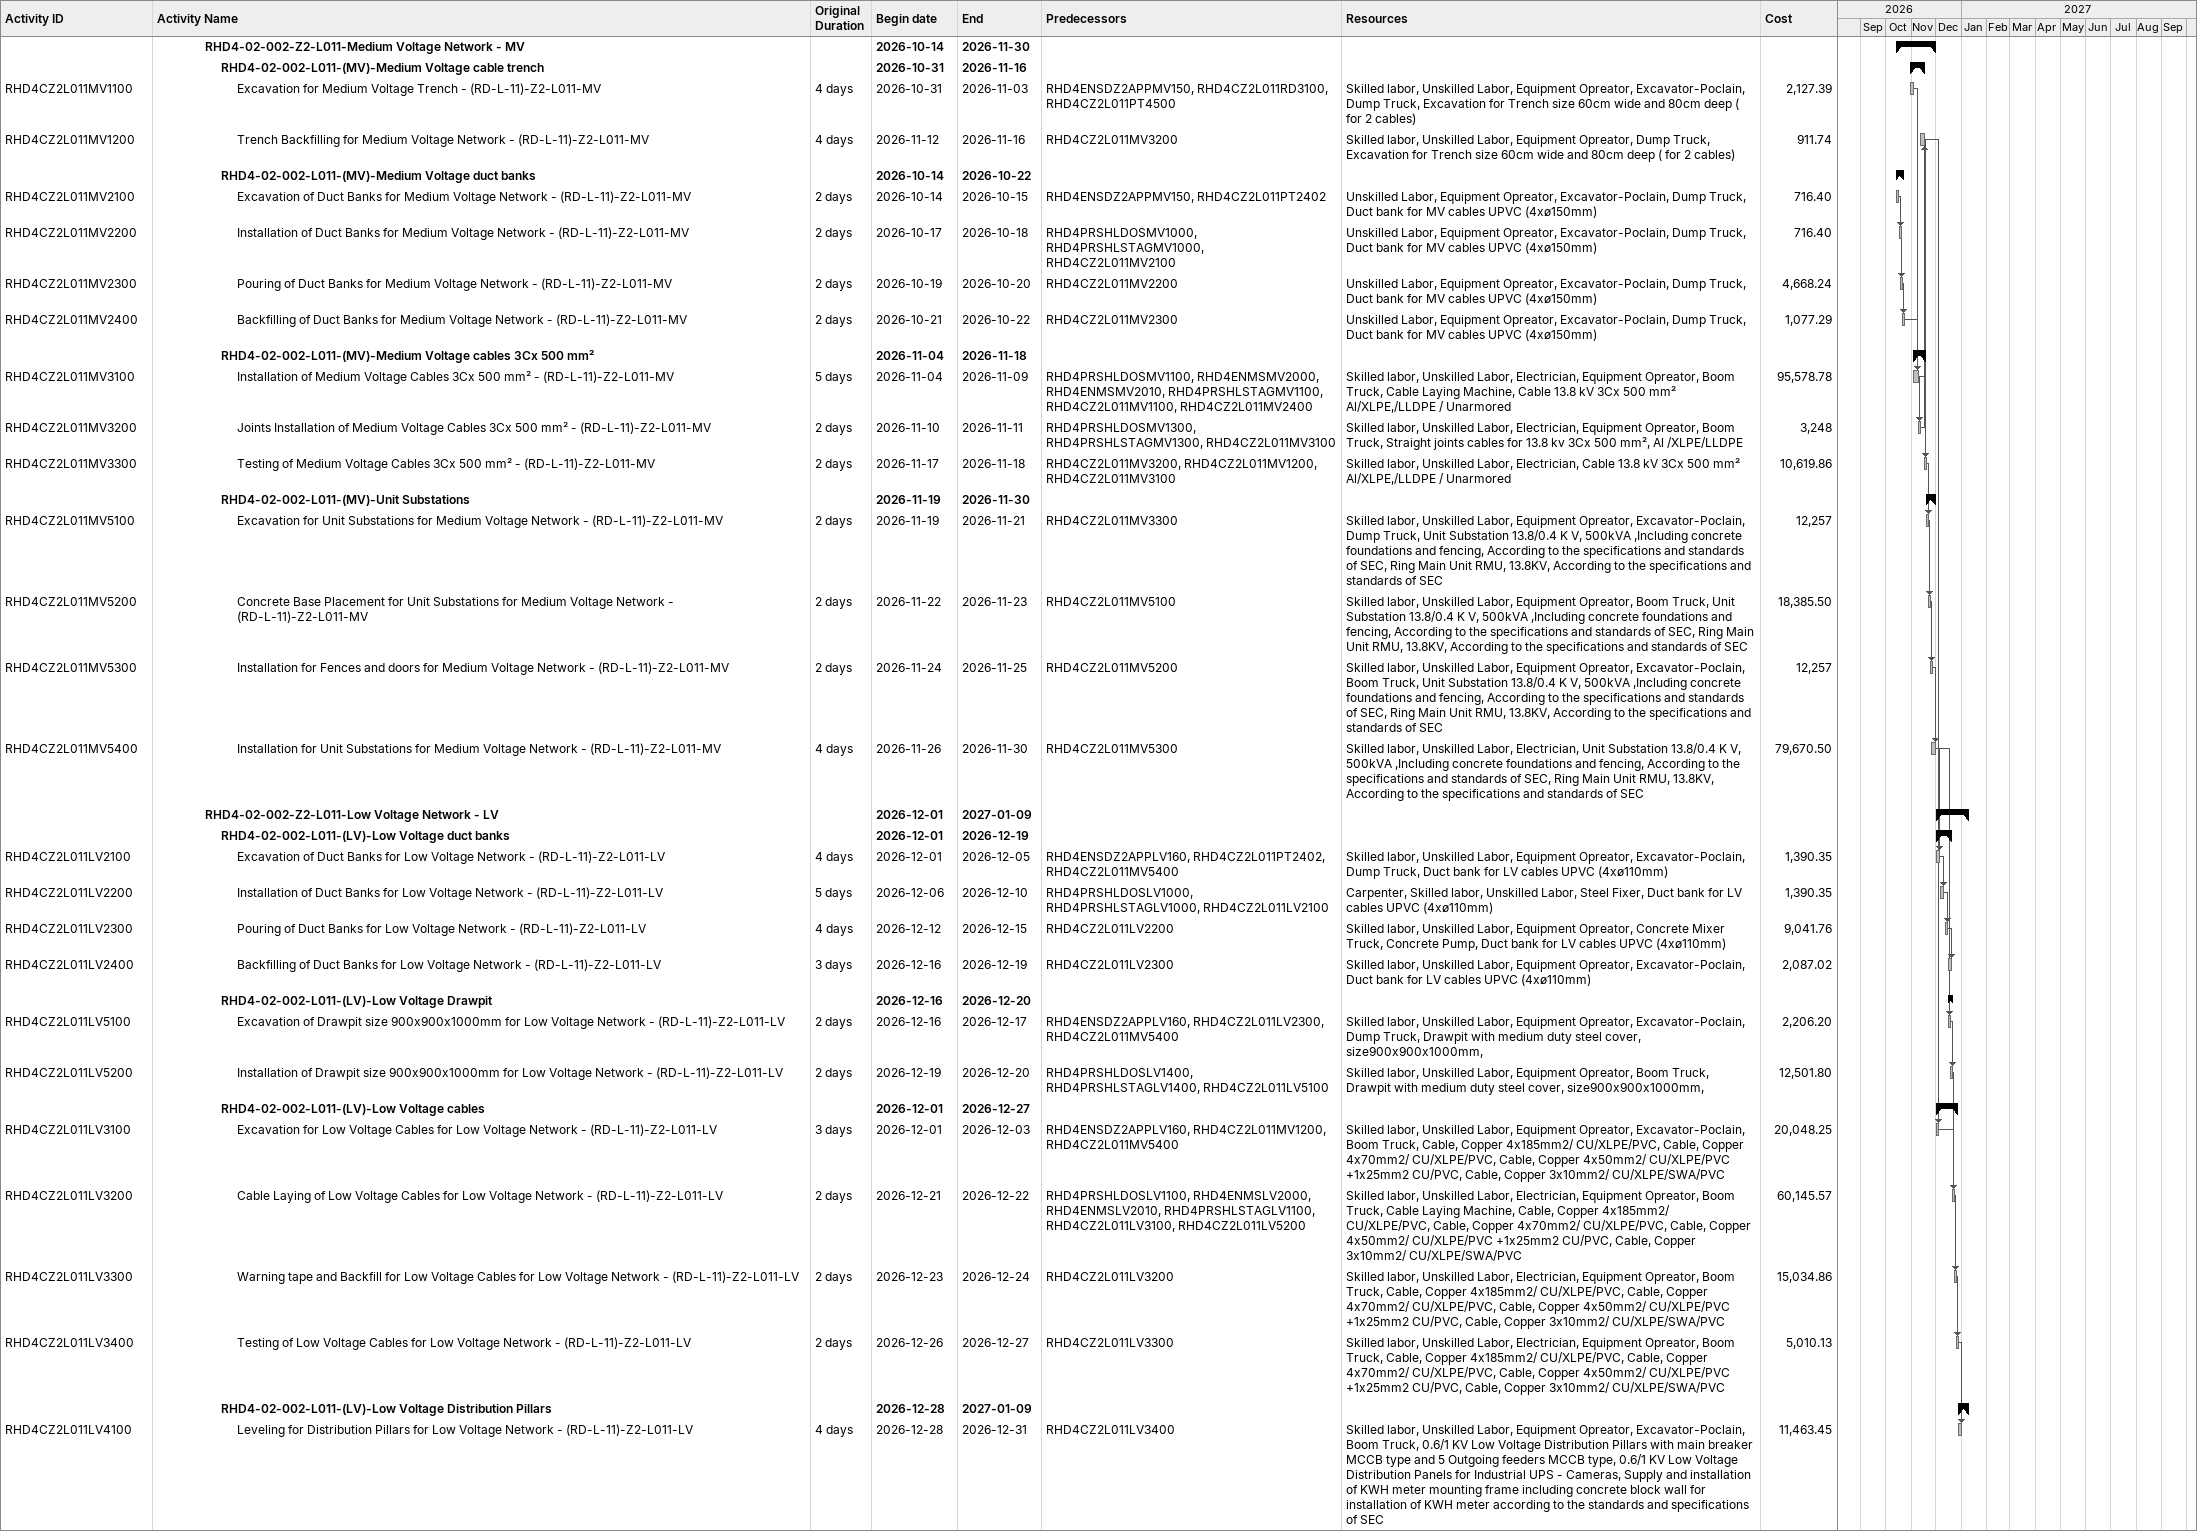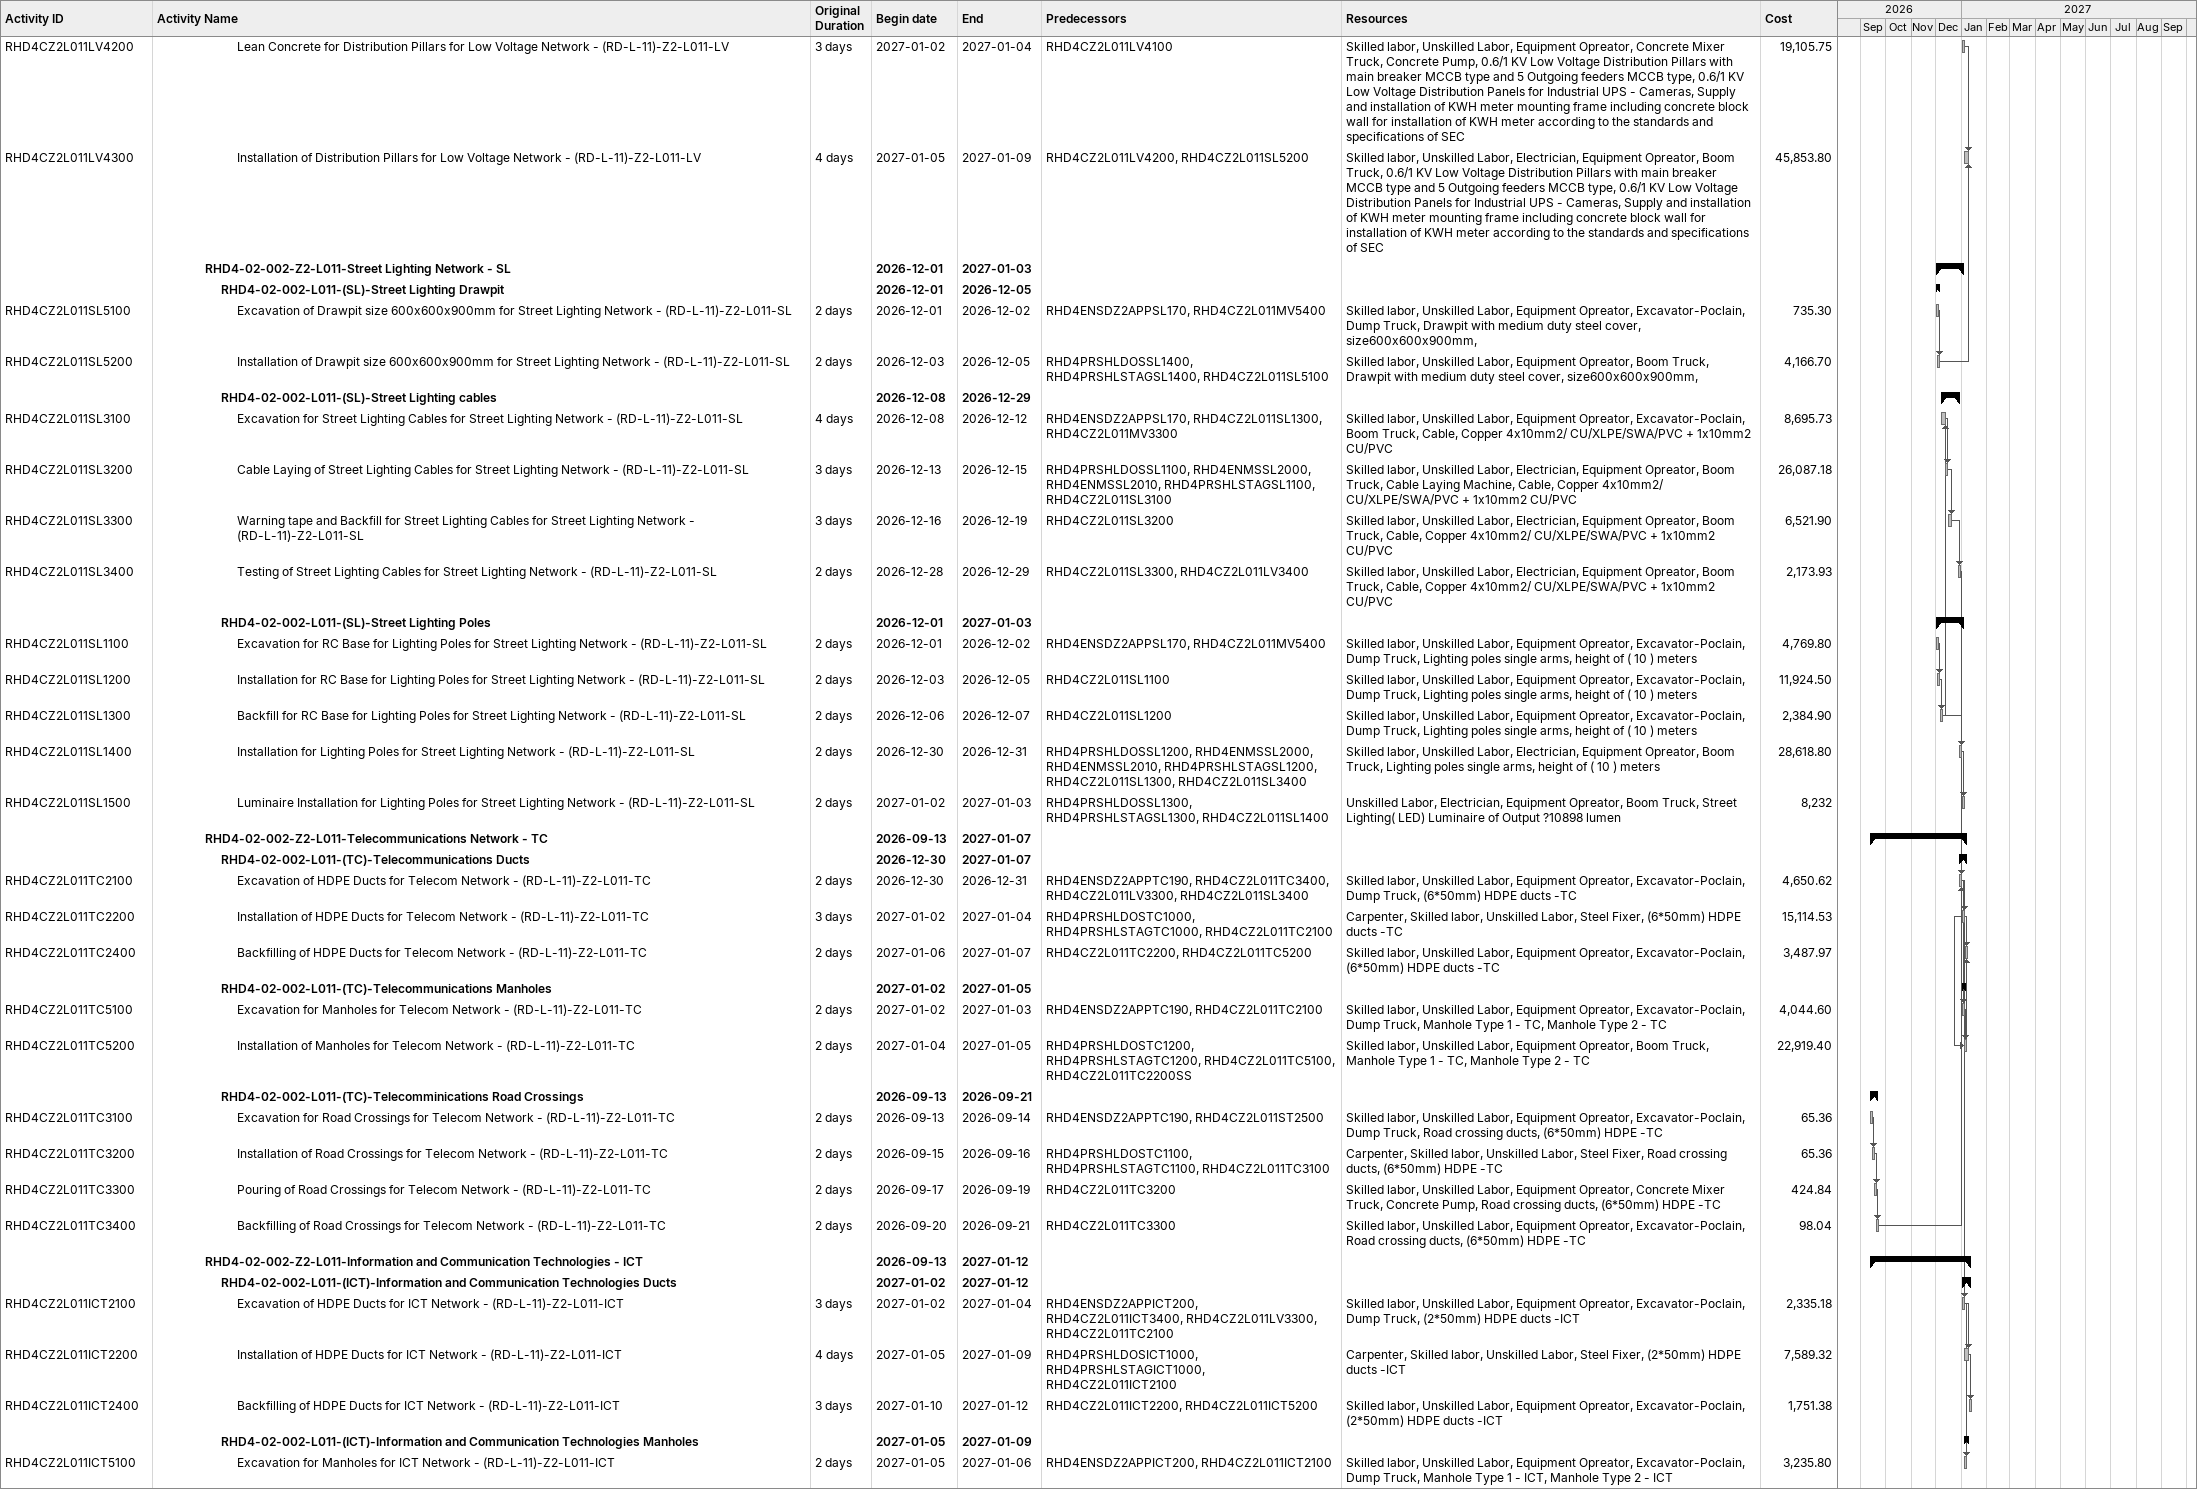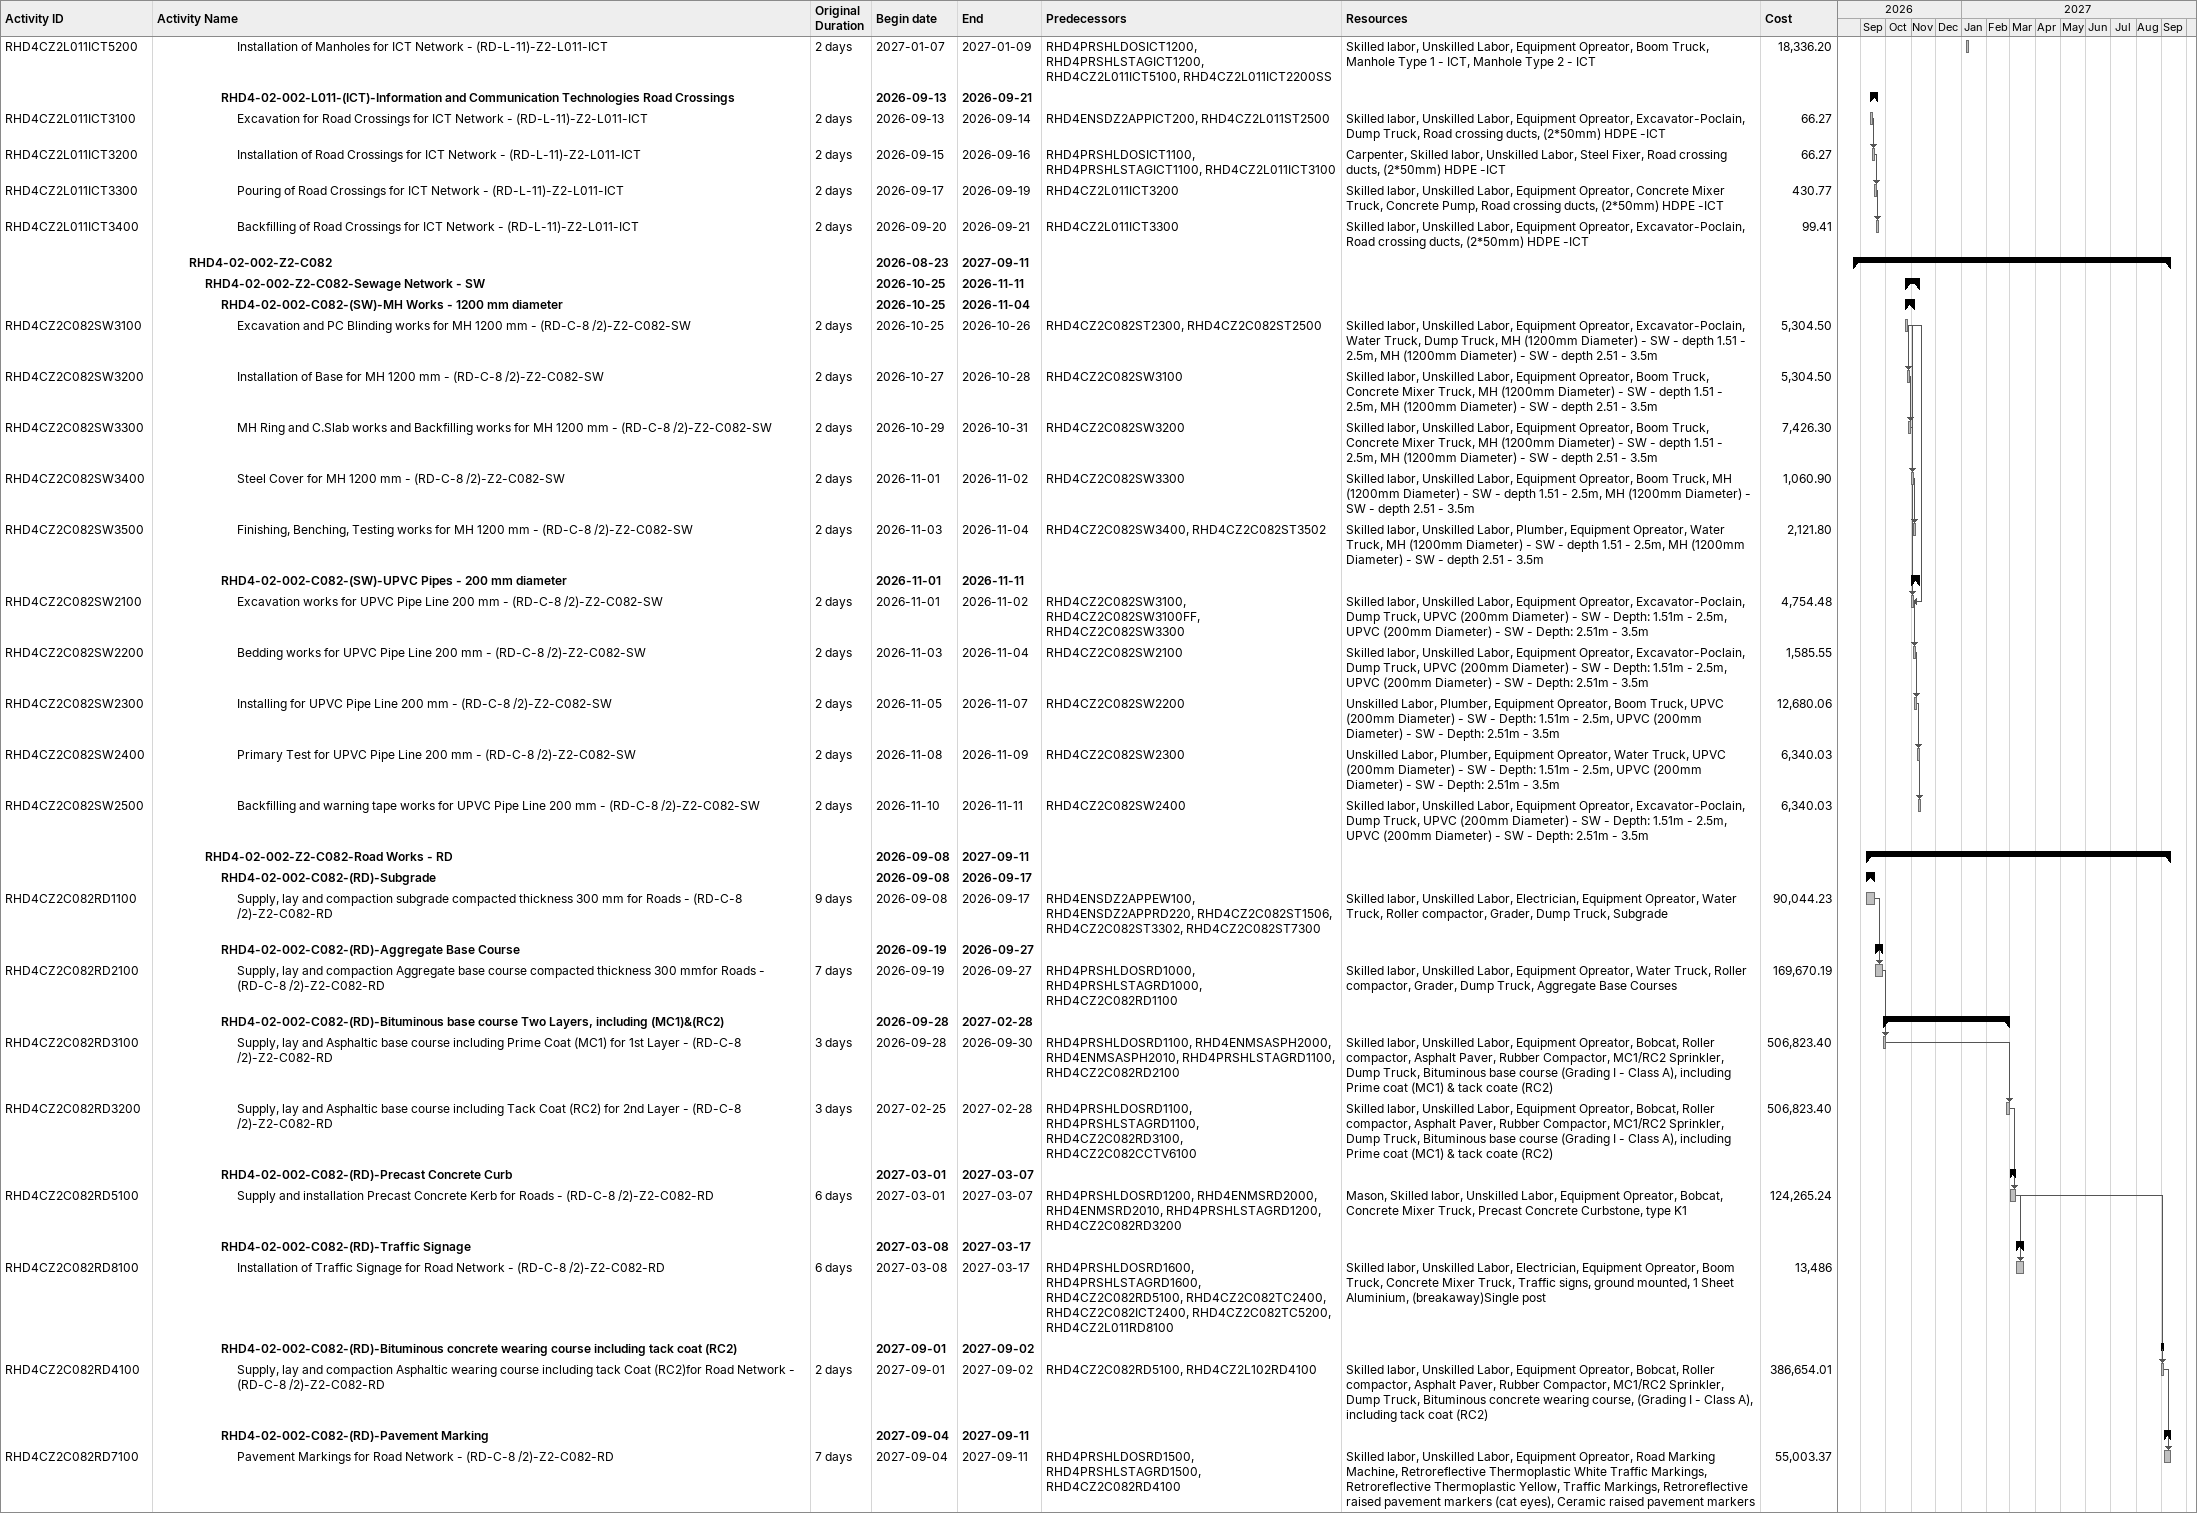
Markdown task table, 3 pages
| ID | Level | Task | Original duration | Start | Finish | Predecessors | Resources | Cost |
|---|---|---|---|---|---|---|---|---|
|  | 4 | **RHD4-02-002-Z2-L011-Medium Voltage Network - MV** |  | 2026-10-14 | 2026-11-30 |  |  |  |
|  | 5 | **RHD4-02-002-L011-(MV)-Medium Voltage cable trench** |  | 2026-10-31 | 2026-11-16 |  |  |  |
| RHD4CZ2L011MV1100 | 6 | Excavation for Medium Voltage Trench - (RD-L-11)-Z2-L011-MV | 4d | 2026-10-31 | 2026-11-03 | RHD4ENSDZ2APPMV150, RHD4CZ2L011RD3100, RHD4CZ2L011PT4500 | Skilled labor, Unskilled Labor, Equipment Opreator, Excavator-Poclain, Dump Truck, Excavation for Trench size 60cm wide and 80cm deep ( for 2 cables) | 2127.39 |
| RHD4CZ2L011MV1200 | 6 | Trench Backfilling for Medium Voltage Network - (RD-L-11)-Z2-L011-MV | 4d | 2026-11-12 | 2026-11-16 | RHD4CZ2L011MV3200 | Skilled labor, Unskilled Labor, Equipment Opreator, Dump Truck, Excavation for Trench size 60cm wide and 80cm deep ( for 2 cables) | 911.74 |
|  | 5 | **RHD4-02-002-L011-(MV)-Medium Voltage duct banks** |  | 2026-10-14 | 2026-10-22 |  |  |  |
| RHD4CZ2L011MV2100 | 6 | Excavation of Duct Banks for Medium Voltage Network - (RD-L-11)-Z2-L011-MV | 2d | 2026-10-14 | 2026-10-15 | RHD4ENSDZ2APPMV150, RHD4CZ2L011PT2402 | Unskilled Labor, Equipment Opreator, Excavator-Poclain, Dump Truck, Duct bank for MV cables UPVC (4xø150mm) | 716.40 |
| RHD4CZ2L011MV2200 | 6 | Installation of Duct Banks for Medium Voltage Network - (RD-L-11)-Z2-L011-MV | 2d | 2026-10-17 | 2026-10-18 | RHD4PRSHLDOSMV1000, RHD4PRSHLSTAGMV1000, RHD4CZ2L011MV2100 | Unskilled Labor, Equipment Opreator, Excavator-Poclain, Dump Truck, Duct bank for MV cables UPVC (4xø150mm) | 716.40 |
| RHD4CZ2L011MV2300 | 6 | Pouring of Duct Banks for Medium Voltage Network - (RD-L-11)-Z2-L011-MV | 2d | 2026-10-19 | 2026-10-20 | RHD4CZ2L011MV2200 | Unskilled Labor, Equipment Opreator, Excavator-Poclain, Dump Truck, Duct bank for MV cables UPVC (4xø150mm) | 4668.24 |
| RHD4CZ2L011MV2400 | 6 | Backfilling of Duct Banks for Medium Voltage Network - (RD-L-11)-Z2-L011-MV | 2d | 2026-10-21 | 2026-10-22 | RHD4CZ2L011MV2300 | Unskilled Labor, Equipment Opreator, Excavator-Poclain, Dump Truck, Duct bank for MV cables UPVC (4xø150mm) | 1077.29 |
|  | 5 | **RHD4-02-002-L011-(MV)-Medium Voltage cables 3Cx 500 mm²** |  | 2026-11-04 | 2026-11-18 |  |  |  |
| RHD4CZ2L011MV3100 | 6 | Installation of Medium Voltage Cables 3Cx 500 mm² - (RD-L-11)-Z2-L011-MV | 5d | 2026-11-04 | 2026-11-09 | RHD4PRSHLDOSMV1100, RHD4ENMSMV2000, RHD4ENMSMV2010, RHD4PRSHLSTAGMV1100, RHD4CZ2L011MV1100, RHD4CZ2L011MV2400 | Skilled labor, Unskilled Labor, Electrician, Equipment Opreator, Boom Truck, Cable Laying Machine, Cable 13.8 kV 3Cx 500 mm² Al/XLPE,/LLDPE / Unarmored | 95578.78 |
| RHD4CZ2L011MV3200 | 6 | Joints Installation of Medium Voltage Cables 3Cx 500 mm² - (RD-L-11)-Z2-L011-MV | 2d | 2026-11-10 | 2026-11-11 | RHD4PRSHLDOSMV1300, RHD4PRSHLSTAGMV1300, RHD4CZ2L011MV3100 | Skilled labor, Unskilled Labor, Electrician, Equipment Opreator, Boom Truck, Straight joints cables for 13.8 kv 3Cx 500 mm², Al /XLPE/LLDPE | 3248 |
| RHD4CZ2L011MV3300 | 6 | Testing of Medium Voltage Cables 3Cx 500 mm² - (RD-L-11)-Z2-L011-MV | 2d | 2026-11-17 | 2026-11-18 | RHD4CZ2L011MV3200, RHD4CZ2L011MV1200, RHD4CZ2L011MV3100 | Skilled labor, Unskilled Labor, Electrician, Cable 13.8 kV 3Cx 500 mm² Al/XLPE,/LLDPE / Unarmored | 10619.86 |
|  | 5 | **RHD4-02-002-L011-(MV)-Unit Substations** |  | 2026-11-19 | 2026-11-30 |  |  |  |
| RHD4CZ2L011MV5100 | 6 | Excavation for Unit Substations for Medium Voltage Network - (RD-L-11)-Z2-L011-MV | 2d | 2026-11-19 | 2026-11-21 | RHD4CZ2L011MV3300 | Skilled labor, Unskilled Labor, Equipment Opreator, Excavator-Poclain, Dump Truck, Unit Substation 13.8/0.4 K V, 500kVA ,Including concrete foundations and fencing, According to the specifications and standards of SEC, Ring Main Unit RMU, 13.8KV, According to the specifications and standards of SEC | 12257 |
| RHD4CZ2L011MV5200 | 6 | Concrete Base Placement for Unit Substations for Medium Voltage Network - (RD-L-11)-Z2-L011-MV | 2d | 2026-11-22 | 2026-11-23 | RHD4CZ2L011MV5100 | Skilled labor, Unskilled Labor, Equipment Opreator, Boom Truck, Unit Substation 13.8/0.4 K V, 500kVA ,Including concrete foundations and fencing, According to the specifications and standards of SEC, Ring Main Unit RMU, 13.8KV, According to the specifications and standards of SEC | 18385.50 |
| RHD4CZ2L011MV5300 | 6 | Installation for Fences and doors for Medium Voltage Network - (RD-L-11)-Z2-L011-MV | 2d | 2026-11-24 | 2026-11-25 | RHD4CZ2L011MV5200 | Skilled labor, Unskilled Labor, Equipment Opreator, Excavator-Poclain, Boom Truck, Unit Substation 13.8/0.4 K V, 500kVA ,Including concrete foundations and fencing, According to the specifications and standards of SEC, Ring Main Unit RMU, 13.8KV, According to the specifications and standards of SEC | 12257 |
| RHD4CZ2L011MV5400 | 6 | Installation for Unit Substations for Medium Voltage Network - (RD-L-11)-Z2-L011-MV | 4d | 2026-11-26 | 2026-11-30 | RHD4CZ2L011MV5300 | Skilled labor, Unskilled Labor, Electrician, Unit Substation 13.8/0.4 K V, 500kVA ,Including concrete foundations and fencing, According to the specifications and standards of SEC, Ring Main Unit RMU, 13.8KV, According to the specifications and standards of SEC | 79670.50 |
|  | 4 | **RHD4-02-002-Z2-L011-Low Voltage Network - LV** |  | 2026-12-01 | 2027-01-09 |  |  |  |
|  | 5 | **RHD4-02-002-L011-(LV)-Low Voltage duct banks** |  | 2026-12-01 | 2026-12-19 |  |  |  |
| RHD4CZ2L011LV2100 | 6 | Excavation of Duct Banks for Low Voltage Network - (RD-L-11)-Z2-L011-LV | 4d | 2026-12-01 | 2026-12-05 | RHD4ENSDZ2APPLV160, RHD4CZ2L011PT2402, RHD4CZ2L011MV5400 | Skilled labor, Unskilled Labor, Equipment Opreator, Excavator-Poclain, Dump Truck, Duct bank for LV cables UPVC (4xø110mm) | 1390.35 |
| RHD4CZ2L011LV2200 | 6 | Installation of Duct Banks for Low Voltage Network - (RD-L-11)-Z2-L011-LV | 5d | 2026-12-06 | 2026-12-10 | RHD4PRSHLDOSLV1000, RHD4PRSHLSTAGLV1000, RHD4CZ2L011LV2100 | Carpenter, Skilled labor, Unskilled Labor, Steel Fixer, Duct bank for LV cables UPVC (4xø110mm) | 1390.35 |
| RHD4CZ2L011LV2300 | 6 | Pouring of Duct Banks for Low Voltage Network - (RD-L-11)-Z2-L011-LV | 4d | 2026-12-12 | 2026-12-15 | RHD4CZ2L011LV2200 | Skilled labor, Unskilled Labor, Equipment Opreator, Concrete Mixer Truck, Concrete Pump, Duct bank for LV cables UPVC (4xø110mm) | 9041.76 |
| RHD4CZ2L011LV2400 | 6 | Backfilling of Duct Banks for Low Voltage Network - (RD-L-11)-Z2-L011-LV | 3d | 2026-12-16 | 2026-12-19 | RHD4CZ2L011LV2300 | Skilled labor, Unskilled Labor, Equipment Opreator, Excavator-Poclain, Duct bank for LV cables UPVC (4xø110mm) | 2087.02 |
|  | 5 | **RHD4-02-002-L011-(LV)-Low Voltage Drawpit** |  | 2026-12-16 | 2026-12-20 |  |  |  |
| RHD4CZ2L011LV5100 | 6 | Excavation of Drawpit size 900x900x1000mm for Low Voltage Network - (RD-L-11)-Z2-L011-LV | 2d | 2026-12-16 | 2026-12-17 | RHD4ENSDZ2APPLV160, RHD4CZ2L011LV2300, RHD4CZ2L011MV5400 | Skilled labor, Unskilled Labor, Equipment Opreator, Excavator-Poclain, Dump Truck, Drawpit with medium duty steel cover, size900x900x1000mm, | 2206.20 |
| RHD4CZ2L011LV5200 | 6 | Installation of Drawpit size 900x900x1000mm for Low Voltage Network - (RD-L-11)-Z2-L011-LV | 2d | 2026-12-19 | 2026-12-20 | RHD4PRSHLDOSLV1400, RHD4PRSHLSTAGLV1400, RHD4CZ2L011LV5100 | Skilled labor, Unskilled Labor, Equipment Opreator, Boom Truck, Drawpit with medium duty steel cover, size900x900x1000mm, | 12501.80 |
|  | 5 | **RHD4-02-002-L011-(LV)-Low Voltage cables** |  | 2026-12-01 | 2026-12-27 |  |  |  |
| RHD4CZ2L011LV3100 | 6 | Excavation for Low Voltage Cables for Low Voltage Network - (RD-L-11)-Z2-L011-LV | 3d | 2026-12-01 | 2026-12-03 | RHD4ENSDZ2APPLV160, RHD4CZ2L011MV1200, RHD4CZ2L011MV5400 | Skilled labor, Unskilled Labor, Equipment Opreator, Excavator-Poclain, Boom Truck, Cable, Copper 4x185mm2/ CU/XLPE/PVC, Cable, Copper 4x70mm2/ CU/XLPE/PVC, Cable, Copper 4x50mm2/ CU/XLPE/PVC +1x25mm2 CU/PVC, Cable, Copper 3x10mm2/ CU/XLPE/SWA/PVC | 20048.25 |
| RHD4CZ2L011LV3200 | 6 | Cable Laying of Low Voltage Cables for Low Voltage Network - (RD-L-11)-Z2-L011-LV | 2d | 2026-12-21 | 2026-12-22 | RHD4PRSHLDOSLV1100, RHD4ENMSLV2000, RHD4ENMSLV2010, RHD4PRSHLSTAGLV1100, RHD4CZ2L011LV3100, RHD4CZ2L011LV5200 | Skilled labor, Unskilled Labor, Electrician, Equipment Opreator, Boom Truck, Cable Laying Machine, Cable, Copper 4x185mm2/ CU/XLPE/PVC, Cable, Copper 4x70mm2/ CU/XLPE/PVC, Cable, Copper 4x50mm2/ CU/XLPE/PVC +1x25mm2 CU/PVC, Cable, Copper 3x10mm2/ CU/XLPE/SWA/PVC | 60145.57 |
| RHD4CZ2L011LV3300 | 6 | Warning tape and Backfill for Low Voltage Cables for Low Voltage Network - (RD-L-11)-Z2-L011-LV | 2d | 2026-12-23 | 2026-12-24 | RHD4CZ2L011LV3200 | Skilled labor, Unskilled Labor, Electrician, Equipment Opreator, Boom Truck, Cable, Copper 4x185mm2/ CU/XLPE/PVC, Cable, Copper 4x70mm2/ CU/XLPE/PVC, Cable, Copper 4x50mm2/ CU/XLPE/PVC +1x25mm2 CU/PVC, Cable, Copper 3x10mm2/ CU/XLPE/SWA/PVC | 15034.86 |
| RHD4CZ2L011LV3400 | 6 | Testing of Low Voltage Cables for Low Voltage Network - (RD-L-11)-Z2-L011-LV | 2d | 2026-12-26 | 2026-12-27 | RHD4CZ2L011LV3300 | Skilled labor, Unskilled Labor, Electrician, Equipment Opreator, Boom Truck, Cable, Copper 4x185mm2/ CU/XLPE/PVC, Cable, Copper 4x70mm2/ CU/XLPE/PVC, Cable, Copper 4x50mm2/ CU/XLPE/PVC +1x25mm2 CU/PVC, Cable, Copper 3x10mm2/ CU/XLPE/SWA/PVC | 5010.13 |
|  | 5 | **RHD4-02-002-L011-(LV)-Low Voltage Distribution Pillars** |  | 2026-12-28 | 2027-01-09 |  |  |  |
| RHD4CZ2L011LV4100 | 6 | Leveling for Distribution Pillars for Low Voltage Network - (RD-L-11)-Z2-L011-LV | 4d | 2026-12-28 | 2026-12-31 | RHD4CZ2L011LV3400 | Skilled labor, Unskilled Labor, Equipment Opreator, Excavator-Poclain, Boom Truck, 0.6/1 KV Low Voltage Distribution Pillars with main breaker MCCB type and 5 Outgoing feeders MCCB type, 0.6/1 KV Low Voltage Distribution Panels for Industrial UPS - Cameras, Supply and installation of KWH meter mounting frame including concrete block wall for installation of KWH meter according to the standards and specifications of SEC | 11463.45 |
| RHD4CZ2L011LV4200 | 6 | Lean Concrete for Distribution Pillars for Low Voltage Network - (RD-L-11)-Z2-L011-LV | 3d | 2027-01-02 | 2027-01-04 | RHD4CZ2L011LV4100 | Skilled labor, Unskilled Labor, Equipment Opreator, Concrete Mixer Truck, Concrete Pump, 0.6/1 KV Low Voltage Distribution Pillars with main breaker MCCB type and 5 Outgoing feeders MCCB type, 0.6/1 KV Low Voltage Distribution Panels for Industrial UPS - Cameras, Supply and installation of KWH meter mounting frame including concrete block wall for installation of KWH meter according to the standards and specifications of SEC | 19105.75 |
| RHD4CZ2L011LV4300 | 6 | Installation of Distribution Pillars for Low Voltage Network - (RD-L-11)-Z2-L011-LV | 4d | 2027-01-05 | 2027-01-09 | RHD4CZ2L011LV4200, RHD4CZ2L011SL5200 | Skilled labor, Unskilled Labor, Electrician, Equipment Opreator, Boom Truck, 0.6/1 KV Low Voltage Distribution Pillars with main breaker MCCB type and 5 Outgoing feeders MCCB type, 0.6/1 KV Low Voltage Distribution Panels for Industrial UPS - Cameras, Supply and installation of KWH meter mounting frame including concrete block wall for installation of KWH meter according to the standards and specifications of SEC | 45853.80 |
|  | 4 | **RHD4-02-002-Z2-L011-Street Lighting Network - SL** |  | 2026-12-01 | 2027-01-03 |  |  |  |
|  | 5 | **RHD4-02-002-L011-(SL)-Street Lighting Drawpit** |  | 2026-12-01 | 2026-12-05 |  |  |  |
| RHD4CZ2L011SL5100 | 6 | Excavation of Drawpit size 600x600x900mm for Street Lighting Network - (RD-L-11)-Z2-L011-SL | 2d | 2026-12-01 | 2026-12-02 | RHD4ENSDZ2APPSL170, RHD4CZ2L011MV5400 | Skilled labor, Unskilled Labor, Equipment Opreator, Excavator-Poclain, Dump Truck, Drawpit with medium duty steel cover, size600x600x900mm, | 735.30 |
| RHD4CZ2L011SL5200 | 6 | Installation of Drawpit size 600x600x900mm for Street Lighting Network - (RD-L-11)-Z2-L011-SL | 2d | 2026-12-03 | 2026-12-05 | RHD4PRSHLDOSSL1400, RHD4PRSHLSTAGSL1400, RHD4CZ2L011SL5100 | Skilled labor, Unskilled Labor, Equipment Opreator, Boom Truck, Drawpit with medium duty steel cover, size600x600x900mm, | 4166.70 |
|  | 5 | **RHD4-02-002-L011-(SL)-Street Lighting cables** |  | 2026-12-08 | 2026-12-29 |  |  |  |
| RHD4CZ2L011SL3100 | 6 | Excavation for Street Lighting Cables for Street Lighting Network - (RD-L-11)-Z2-L011-SL | 4d | 2026-12-08 | 2026-12-12 | RHD4ENSDZ2APPSL170, RHD4CZ2L011SL1300, RHD4CZ2L011MV3300 | Skilled labor, Unskilled Labor, Equipment Opreator, Excavator-Poclain, Boom Truck, Cable, Copper 4x10mm2/ CU/XLPE/SWA/PVC + 1x10mm2 CU/PVC | 8695.73 |
| RHD4CZ2L011SL3200 | 6 | Cable Laying of Street Lighting Cables for Street Lighting Network - (RD-L-11)-Z2-L011-SL | 3d | 2026-12-13 | 2026-12-15 | RHD4PRSHLDOSSL1100, RHD4ENMSSL2000, RHD4ENMSSL2010, RHD4PRSHLSTAGSL1100, RHD4CZ2L011SL3100 | Skilled labor, Unskilled Labor, Electrician, Equipment Opreator, Boom Truck, Cable Laying Machine, Cable, Copper 4x10mm2/ CU/XLPE/SWA/PVC + 1x10mm2 CU/PVC | 26087.18 |
| RHD4CZ2L011SL3300 | 6 | Warning tape and Backfill for Street Lighting Cables for Street Lighting Network - (RD-L-11)-Z2-L011-SL | 3d | 2026-12-16 | 2026-12-19 | RHD4CZ2L011SL3200 | Skilled labor, Unskilled Labor, Electrician, Equipment Opreator, Boom Truck, Cable, Copper 4x10mm2/ CU/XLPE/SWA/PVC + 1x10mm2 CU/PVC | 6521.90 |
| RHD4CZ2L011SL3400 | 6 | Testing of Street Lighting Cables for Street Lighting Network - (RD-L-11)-Z2-L011-SL | 2d | 2026-12-28 | 2026-12-29 | RHD4CZ2L011SL3300, RHD4CZ2L011LV3400 | Skilled labor, Unskilled Labor, Electrician, Equipment Opreator, Boom Truck, Cable, Copper 4x10mm2/ CU/XLPE/SWA/PVC + 1x10mm2 CU/PVC | 2173.93 |
|  | 5 | **RHD4-02-002-L011-(SL)-Street Lighting Poles** |  | 2026-12-01 | 2027-01-03 |  |  |  |
| RHD4CZ2L011SL1100 | 6 | Excavation for RC Base for Lighting Poles for Street Lighting Network - (RD-L-11)-Z2-L011-SL | 2d | 2026-12-01 | 2026-12-02 | RHD4ENSDZ2APPSL170, RHD4CZ2L011MV5400 | Skilled labor, Unskilled Labor, Equipment Opreator, Excavator-Poclain, Dump Truck, Lighting poles single arms, height of ( 10 ) meters | 4769.80 |
| RHD4CZ2L011SL1200 | 6 | Installation for RC Base for Lighting Poles for Street Lighting Network - (RD-L-11)-Z2-L011-SL | 2d | 2026-12-03 | 2026-12-05 | RHD4CZ2L011SL1100 | Skilled labor, Unskilled Labor, Equipment Opreator, Excavator-Poclain, Dump Truck, Lighting poles single arms, height of ( 10 ) meters | 11924.50 |
| RHD4CZ2L011SL1300 | 6 | Backfill for RC Base for Lighting Poles for Street Lighting Network - (RD-L-11)-Z2-L011-SL | 2d | 2026-12-06 | 2026-12-07 | RHD4CZ2L011SL1200 | Skilled labor, Unskilled Labor, Equipment Opreator, Excavator-Poclain, Dump Truck, Lighting poles single arms, height of ( 10 ) meters | 2384.90 |
| RHD4CZ2L011SL1400 | 6 | Installation for Lighting Poles for Street Lighting Network - (RD-L-11)-Z2-L011-SL | 2d | 2026-12-30 | 2026-12-31 | RHD4PRSHLDOSSL1200, RHD4ENMSSL2000, RHD4ENMSSL2010, RHD4PRSHLSTAGSL1200, RHD4CZ2L011SL1300, RHD4CZ2L011SL3400 | Skilled labor, Unskilled Labor, Electrician, Equipment Opreator, Boom Truck, Lighting poles single arms, height of ( 10 ) meters | 28618.80 |
| RHD4CZ2L011SL1500 | 6 | Luminaire Installation for Lighting Poles for Street Lighting Network - (RD-L-11)-Z2-L011-SL | 2d | 2027-01-02 | 2027-01-03 | RHD4PRSHLDOSSL1300, RHD4PRSHLSTAGSL1300, RHD4CZ2L011SL1400 | Unskilled Labor, Electrician, Equipment Opreator, Boom Truck, Street Lighting( LED) Luminaire of Output ?10898 lumen | 8232 |
|  | 4 | **RHD4-02-002-Z2-L011-Telecommunications Network - TC** |  | 2026-09-13 | 2027-01-07 |  |  |  |
|  | 5 | **RHD4-02-002-L011-(TC)-Telecommunications Ducts** |  | 2026-12-30 | 2027-01-07 |  |  |  |
| RHD4CZ2L011TC2100 | 6 | Excavation of HDPE Ducts for Telecom Network - (RD-L-11)-Z2-L011-TC | 2d | 2026-12-30 | 2026-12-31 | RHD4ENSDZ2APPTC190, RHD4CZ2L011TC3400, RHD4CZ2L011LV3300, RHD4CZ2L011SL3400 | Skilled labor, Unskilled Labor, Equipment Opreator, Excavator-Poclain, Dump Truck, (6*50mm) HDPE ducts -TC | 4650.62 |
| RHD4CZ2L011TC2200 | 6 | Installation of HDPE Ducts for Telecom Network - (RD-L-11)-Z2-L011-TC | 3d | 2027-01-02 | 2027-01-04 | RHD4PRSHLDOSTC1000, RHD4PRSHLSTAGTC1000, RHD4CZ2L011TC2100 | Carpenter, Skilled labor, Unskilled Labor, Steel Fixer, (6*50mm) HDPE ducts -TC | 15114.53 |
| RHD4CZ2L011TC2400 | 6 | Backfilling of HDPE Ducts for Telecom Network - (RD-L-11)-Z2-L011-TC | 2d | 2027-01-06 | 2027-01-07 | RHD4CZ2L011TC2200, RHD4CZ2L011TC5200 | Skilled labor, Unskilled Labor, Equipment Opreator, Excavator-Poclain, (6*50mm) HDPE ducts -TC | 3487.97 |
|  | 5 | **RHD4-02-002-L011-(TC)-Telecommunications Manholes** |  | 2027-01-02 | 2027-01-05 |  |  |  |
| RHD4CZ2L011TC5100 | 6 | Excavation for Manholes for Telecom Network - (RD-L-11)-Z2-L011-TC | 2d | 2027-01-02 | 2027-01-03 | RHD4ENSDZ2APPTC190, RHD4CZ2L011TC2100 | Skilled labor, Unskilled Labor, Equipment Opreator, Excavator-Poclain, Dump Truck, Manhole Type 1 - TC, Manhole Type 2 - TC | 4044.60 |
| RHD4CZ2L011TC5200 | 6 | Installation of Manholes for Telecom Network - (RD-L-11)-Z2-L011-TC | 2d | 2027-01-04 | 2027-01-05 | RHD4PRSHLDOSTC1200, RHD4PRSHLSTAGTC1200, RHD4CZ2L011TC5100, RHD4CZ2L011TC2200SS | Skilled labor, Unskilled Labor, Equipment Opreator, Boom Truck, Manhole Type 1 - TC, Manhole Type 2 - TC | 22919.40 |
|  | 5 | **RHD4-02-002-L011-(TC)-Telecomminications Road Crossings** |  | 2026-09-13 | 2026-09-21 |  |  |  |
| RHD4CZ2L011TC3100 | 6 | Excavation for Road Crossings for Telecom Network - (RD-L-11)-Z2-L011-TC | 2d | 2026-09-13 | 2026-09-14 | RHD4ENSDZ2APPTC190, RHD4CZ2L011ST2500 | Skilled labor, Unskilled Labor, Equipment Opreator, Excavator-Poclain, Dump Truck, Road crossing ducts, (6*50mm) HDPE -TC | 65.36 |
| RHD4CZ2L011TC3200 | 6 | Installation of Road Crossings for Telecom Network - (RD-L-11)-Z2-L011-TC | 2d | 2026-09-15 | 2026-09-16 | RHD4PRSHLDOSTC1100, RHD4PRSHLSTAGTC1100, RHD4CZ2L011TC3100 | Carpenter, Skilled labor, Unskilled Labor, Steel Fixer, Road crossing ducts, (6*50mm) HDPE -TC | 65.36 |
| RHD4CZ2L011TC3300 | 6 | Pouring of Road Crossings for Telecom Network - (RD-L-11)-Z2-L011-TC | 2d | 2026-09-17 | 2026-09-19 | RHD4CZ2L011TC3200 | Skilled labor, Unskilled Labor, Equipment Opreator, Concrete Mixer Truck, Concrete Pump, Road crossing ducts, (6*50mm) HDPE -TC | 424.84 |
| RHD4CZ2L011TC3400 | 6 | Backfilling of Road Crossings for Telecom Network - (RD-L-11)-Z2-L011-TC | 2d | 2026-09-20 | 2026-09-21 | RHD4CZ2L011TC3300 | Skilled labor, Unskilled Labor, Equipment Opreator, Excavator-Poclain, Road crossing ducts, (6*50mm) HDPE -TC | 98.04 |
|  | 4 | **RHD4-02-002-Z2-L011-Information and Communication Technologies - ICT** |  | 2026-09-13 | 2027-01-12 |  |  |  |
|  | 5 | **RHD4-02-002-L011-(ICT)-Information and Communication Technologies Ducts** |  | 2027-01-02 | 2027-01-12 |  |  |  |
| RHD4CZ2L011ICT2100 | 6 | Excavation of HDPE Ducts for ICT Network - (RD-L-11)-Z2-L011-ICT | 3d | 2027-01-02 | 2027-01-04 | RHD4ENSDZ2APPICT200, RHD4CZ2L011ICT3400, RHD4CZ2L011LV3300, RHD4CZ2L011TC2100 | Skilled labor, Unskilled Labor, Equipment Opreator, Excavator-Poclain, Dump Truck, (2*50mm) HDPE ducts -ICT | 2335.18 |
| RHD4CZ2L011ICT2200 | 6 | Installation of HDPE Ducts for ICT Network - (RD-L-11)-Z2-L011-ICT | 4d | 2027-01-05 | 2027-01-09 | RHD4PRSHLDOSICT1000, RHD4PRSHLSTAGICT1000, RHD4CZ2L011ICT2100 | Carpenter, Skilled labor, Unskilled Labor, Steel Fixer, (2*50mm) HDPE ducts -ICT | 7589.32 |
| RHD4CZ2L011ICT2400 | 6 | Backfilling of HDPE Ducts for ICT Network - (RD-L-11)-Z2-L011-ICT | 3d | 2027-01-10 | 2027-01-12 | RHD4CZ2L011ICT2200, RHD4CZ2L011ICT5200 | Skilled labor, Unskilled Labor, Equipment Opreator, Excavator-Poclain, (2*50mm) HDPE ducts -ICT | 1751.38 |
|  | 5 | **RHD4-02-002-L011-(ICT)-Information and Communication Technologies Manholes** |  | 2027-01-05 | 2027-01-09 |  |  |  |
| RHD4CZ2L011ICT5100 | 6 | Excavation for Manholes for ICT Network - (RD-L-11)-Z2-L011-ICT | 2d | 2027-01-05 | 2027-01-06 | RHD4ENSDZ2APPICT200, RHD4CZ2L011ICT2100 | Skilled labor, Unskilled Labor, Equipment Opreator, Excavator-Poclain, Dump Truck, Manhole Type 1 - ICT, Manhole Type 2 - ICT | 3235.80 |
| RHD4CZ2L011ICT5200 | 6 | Installation of Manholes for ICT Network - (RD-L-11)-Z2-L011-ICT | 2d | 2027-01-07 | 2027-01-09 | RHD4PRSHLDOSICT1200, RHD4PRSHLSTAGICT1200, RHD4CZ2L011ICT5100, RHD4CZ2L011ICT2200SS | Skilled labor, Unskilled Labor, Equipment Opreator, Boom Truck, Manhole Type 1 - ICT, Manhole Type 2 - ICT | 18336.20 |
|  | 5 | **RHD4-02-002-L011-(ICT)-Information and Communication Technologies Road Crossings** |  | 2026-09-13 | 2026-09-21 |  |  |  |
| RHD4CZ2L011ICT3100 | 6 | Excavation for Road Crossings for ICT Network - (RD-L-11)-Z2-L011-ICT | 2d | 2026-09-13 | 2026-09-14 | RHD4ENSDZ2APPICT200, RHD4CZ2L011ST2500 | Skilled labor, Unskilled Labor, Equipment Opreator, Excavator-Poclain, Dump Truck, Road crossing ducts, (2*50mm) HDPE -ICT | 66.27 |
| RHD4CZ2L011ICT3200 | 6 | Installation of Road Crossings for ICT Network - (RD-L-11)-Z2-L011-ICT | 2d | 2026-09-15 | 2026-09-16 | RHD4PRSHLDOSICT1100, RHD4PRSHLSTAGICT1100, RHD4CZ2L011ICT3100 | Carpenter, Skilled labor, Unskilled Labor, Steel Fixer, Road crossing ducts, (2*50mm) HDPE -ICT | 66.27 |
| RHD4CZ2L011ICT3300 | 6 | Pouring of Road Crossings for ICT Network - (RD-L-11)-Z2-L011-ICT | 2d | 2026-09-17 | 2026-09-19 | RHD4CZ2L011ICT3200 | Skilled labor, Unskilled Labor, Equipment Opreator, Concrete Mixer Truck, Concrete Pump, Road crossing ducts, (2*50mm) HDPE -ICT | 430.77 |
| RHD4CZ2L011ICT3400 | 6 | Backfilling of Road Crossings for ICT Network - (RD-L-11)-Z2-L011-ICT | 2d | 2026-09-20 | 2026-09-21 | RHD4CZ2L011ICT3300 | Skilled labor, Unskilled Labor, Equipment Opreator, Excavator-Poclain, Road crossing ducts, (2*50mm) HDPE -ICT | 99.41 |
|  | 3 | **RHD4-02-002-Z2-C082** |  | 2026-08-23 | 2027-09-11 |  |  |  |
|  | 4 | **RHD4-02-002-Z2-C082-Sewage Network - SW** |  | 2026-10-25 | 2026-11-11 |  |  |  |
|  | 5 | **RHD4-02-002-C082-(SW)-MH Works - 1200 mm diameter** |  | 2026-10-25 | 2026-11-04 |  |  |  |
| RHD4CZ2C082SW3100 | 6 | Excavation and PC Blinding works for MH 1200 mm - (RD-C-8 /2)-Z2-C082-SW | 2d | 2026-10-25 | 2026-10-26 | RHD4CZ2C082ST2300, RHD4CZ2C082ST2500 | Skilled labor, Unskilled Labor, Equipment Opreator, Excavator-Poclain, Water Truck, Dump Truck, MH (1200mm Diameter) - SW - depth 1.51 - 2.5m, MH (1200mm Diameter) - SW - depth 2.51 - 3.5m | 5304.50 |
| RHD4CZ2C082SW3200 | 6 | Installation of Base for MH 1200 mm - (RD-C-8 /2)-Z2-C082-SW | 2d | 2026-10-27 | 2026-10-28 | RHD4CZ2C082SW3100 | Skilled labor, Unskilled Labor, Equipment Opreator, Boom Truck, Concrete Mixer Truck, MH (1200mm Diameter) - SW - depth 1.51 - 2.5m, MH (1200mm Diameter) - SW - depth 2.51 - 3.5m | 5304.50 |
| RHD4CZ2C082SW3300 | 6 | MH Ring and C.Slab works and Backfilling works for MH 1200 mm - (RD-C-8 /2)-Z2-C082-SW | 2d | 2026-10-29 | 2026-10-31 | RHD4CZ2C082SW3200 | Skilled labor, Unskilled Labor, Equipment Opreator, Boom Truck, Concrete Mixer Truck, MH (1200mm Diameter) - SW - depth 1.51 - 2.5m, MH (1200mm Diameter) - SW - depth 2.51 - 3.5m | 7426.30 |
| RHD4CZ2C082SW3400 | 6 | Steel Cover for MH 1200 mm - (RD-C-8 /2)-Z2-C082-SW | 2d | 2026-11-01 | 2026-11-02 | RHD4CZ2C082SW3300 | Skilled labor, Unskilled Labor, Equipment Opreator, Boom Truck, MH (1200mm Diameter) - SW - depth 1.51 - 2.5m, MH (1200mm Diameter) - SW - depth 2.51 - 3.5m | 1060.90 |
| RHD4CZ2C082SW3500 | 6 | Finishing, Benching, Testing works for MH 1200 mm - (RD-C-8 /2)-Z2-C082-SW | 2d | 2026-11-03 | 2026-11-04 | RHD4CZ2C082SW3400, RHD4CZ2C082ST3502 | Skilled labor, Unskilled Labor, Plumber, Equipment Opreator, Water Truck, MH (1200mm Diameter) - SW - depth 1.51 - 2.5m, MH (1200mm Diameter) - SW - depth 2.51 - 3.5m | 2121.80 |
|  | 5 | **RHD4-02-002-C082-(SW)-UPVC Pipes - 200 mm diameter** |  | 2026-11-01 | 2026-11-11 |  |  |  |
| RHD4CZ2C082SW2100 | 6 | Excavation works for UPVC Pipe Line 200 mm - (RD-C-8 /2)-Z2-C082-SW | 2d | 2026-11-01 | 2026-11-02 | RHD4CZ2C082SW3100, RHD4CZ2C082SW3100FF, RHD4CZ2C082SW3300 | Skilled labor, Unskilled Labor, Equipment Opreator, Excavator-Poclain, Dump Truck, UPVC (200mm Diameter) - SW - Depth: 1.51m - 2.5m, UPVC (200mm Diameter) - SW - Depth: 2.51m - 3.5m | 4754.48 |
| RHD4CZ2C082SW2200 | 6 | Bedding works for UPVC Pipe Line 200 mm - (RD-C-8 /2)-Z2-C082-SW | 2d | 2026-11-03 | 2026-11-04 | RHD4CZ2C082SW2100 | Skilled labor, Unskilled Labor, Equipment Opreator, Excavator-Poclain, Dump Truck, UPVC (200mm Diameter) - SW - Depth: 1.51m - 2.5m, UPVC (200mm Diameter) - SW - Depth: 2.51m - 3.5m | 1585.55 |
| RHD4CZ2C082SW2300 | 6 | Installing for UPVC Pipe Line 200 mm - (RD-C-8 /2)-Z2-C082-SW | 2d | 2026-11-05 | 2026-11-07 | RHD4CZ2C082SW2200 | Unskilled Labor, Plumber, Equipment Opreator, Boom Truck, UPVC (200mm Diameter) - SW - Depth: 1.51m - 2.5m, UPVC (200mm Diameter) - SW - Depth: 2.51m - 3.5m | 12680.06 |
| RHD4CZ2C082SW2400 | 6 | Primary Test for UPVC Pipe Line 200 mm - (RD-C-8 /2)-Z2-C082-SW | 2d | 2026-11-08 | 2026-11-09 | RHD4CZ2C082SW2300 | Unskilled Labor, Plumber, Equipment Opreator, Water Truck, UPVC (200mm Diameter) - SW - Depth: 1.51m - 2.5m, UPVC (200mm Diameter) - SW - Depth: 2.51m - 3.5m | 6340.03 |
| RHD4CZ2C082SW2500 | 6 | Backfilling and warning tape works for UPVC Pipe Line 200 mm - (RD-C-8 /2)-Z2-C082-SW | 2d | 2026-11-10 | 2026-11-11 | RHD4CZ2C082SW2400 | Skilled labor, Unskilled Labor, Equipment Opreator, Excavator-Poclain, Dump Truck, UPVC (200mm Diameter) - SW - Depth: 1.51m - 2.5m, UPVC (200mm Diameter) - SW - Depth: 2.51m - 3.5m | 6340.03 |
|  | 4 | **RHD4-02-002-Z2-C082-Road Works - RD** |  | 2026-09-08 | 2027-09-11 |  |  |  |
|  | 5 | **RHD4-02-002-C082-(RD)-Subgrade** |  | 2026-09-08 | 2026-09-17 |  |  |  |
| RHD4CZ2C082RD1100 | 6 | Supply, lay and compaction subgrade compacted thickness 300 mm for Roads - (RD-C-8 /2)-Z2-C082-RD | 9d | 2026-09-08 | 2026-09-17 | RHD4ENSDZ2APPEW100, RHD4ENSDZ2APPRD220, RHD4CZ2C082ST1506, RHD4CZ2C082ST3302, RHD4CZ2C082ST7300 | Skilled labor, Unskilled Labor, Electrician, Equipment Opreator, Water Truck, Roller compactor, Grader, Dump Truck, Subgrade | 90044.23 |
|  | 5 | **RHD4-02-002-C082-(RD)-Aggregate Base Course** |  | 2026-09-19 | 2026-09-27 |  |  |  |
| RHD4CZ2C082RD2100 | 6 | Supply, lay and compaction Aggregate base course compacted thickness 300 mmfor Roads - (RD-C-8 /2)-Z2-C082-RD | 7d | 2026-09-19 | 2026-09-27 | RHD4PRSHLDOSRD1000, RHD4PRSHLSTAGRD1000, RHD4CZ2C082RD1100 | Skilled labor, Unskilled Labor, Equipment Opreator, Water Truck, Roller compactor, Grader, Dump Truck, Aggregate Base Courses | 169670.19 |
|  | 5 | **RHD4-02-002-C082-(RD)-Bituminous base course Two Layers, including (MC1)&(RC2)** |  | 2026-09-28 | 2027-02-28 |  |  |  |
| RHD4CZ2C082RD3100 | 6 | Supply, lay and Asphaltic base course including Prime Coat (MC1) for 1st Layer - (RD-C-8 /2)-Z2-C082-RD | 3d | 2026-09-28 | 2026-09-30 | RHD4PRSHLDOSRD1100, RHD4ENMSASPH2000, RHD4ENMSASPH2010, RHD4PRSHLSTAGRD1100, RHD4CZ2C082RD2100 | Skilled labor, Unskilled Labor, Equipment Opreator, Bobcat, Roller compactor, Asphalt Paver, Rubber Compactor, MC1/RC2 Sprinkler, Dump Truck, Bituminous base course (Grading I - Class A), including Prime coat (MC1) & tack coate (RC2) | 506823.40 |
| RHD4CZ2C082RD3200 | 6 | Supply, lay and Asphaltic base course including Tack Coat (RC2) for 2nd Layer - (RD-C-8 /2)-Z2-C082-RD | 3d | 2027-02-25 | 2027-02-28 | RHD4PRSHLDOSRD1100, RHD4PRSHLSTAGRD1100, RHD4CZ2C082RD3100, RHD4CZ2C082CCTV6100 | Skilled labor, Unskilled Labor, Equipment Opreator, Bobcat, Roller compactor, Asphalt Paver, Rubber Compactor, MC1/RC2 Sprinkler, Dump Truck, Bituminous base course (Grading I - Class A), including Prime coat (MC1) & tack coate (RC2) | 506823.40 |
|  | 5 | **RHD4-02-002-C082-(RD)-Precast Concrete Curb** |  | 2027-03-01 | 2027-03-07 |  |  |  |
| RHD4CZ2C082RD5100 | 6 | Supply and installation Precast Concrete Kerb for Roads - (RD-C-8 /2)-Z2-C082-RD | 6d | 2027-03-01 | 2027-03-07 | RHD4PRSHLDOSRD1200, RHD4ENMSRD2000, RHD4ENMSRD2010, RHD4PRSHLSTAGRD1200, RHD4CZ2C082RD3200 | Mason, Skilled labor, Unskilled Labor, Equipment Opreator, Bobcat, Concrete Mixer Truck, Precast Concrete Curbstone, type K1 | 124265.24 |
|  | 5 | **RHD4-02-002-C082-(RD)-Traffic Signage** |  | 2027-03-08 | 2027-03-17 |  |  |  |
| RHD4CZ2C082RD8100 | 6 | Installation of Traffic Signage for Road Network - (RD-C-8 /2)-Z2-C082-RD | 6d | 2027-03-08 | 2027-03-17 | RHD4PRSHLDOSRD1600, RHD4PRSHLSTAGRD1600, RHD4CZ2C082RD5100, RHD4CZ2C082TC2400, RHD4CZ2C082ICT2400, RHD4CZ2C082TC5200, RHD4CZ2L011RD8100 | Skilled labor, Unskilled Labor, Electrician, Equipment Opreator, Boom Truck, Concrete Mixer Truck, Traffic signs, ground mounted, 1 Sheet Aluminium, (breakaway)Single post | 13486 |
|  | 5 | **RHD4-02-002-C082-(RD)-Bituminous concrete wearing course including tack coat (RC2)** |  | 2027-09-01 | 2027-09-02 |  |  |  |
| RHD4CZ2C082RD4100 | 6 | Supply, lay and compaction Asphaltic wearing course including tack Coat (RC2)for Road Network - (RD-C-8 /2)-Z2-C082-RD | 2d | 2027-09-01 | 2027-09-02 | RHD4CZ2C082RD5100, RHD4CZ2L102RD4100 | Skilled labor, Unskilled Labor, Equipment Opreator, Bobcat, Roller compactor, Asphalt Paver, Rubber Compactor, MC1/RC2 Sprinkler, Dump Truck, Bituminous concrete wearing course, (Grading I - Class A), including tack coat (RC2) | 386654.01 |
|  | 5 | **RHD4-02-002-C082-(RD)-Pavement Marking** |  | 2027-09-04 | 2027-09-11 |  |  |  |
| RHD4CZ2C082RD7100 | 6 | Pavement Markings for Road Network - (RD-C-8 /2)-Z2-C082-RD | 7d | 2027-09-04 | 2027-09-11 | RHD4PRSHLDOSRD1500, RHD4PRSHLSTAGRD1500, RHD4CZ2C082RD4100 | Skilled labor, Unskilled Labor, Equipment Opreator, Road Marking Machine, Retroreflective Thermoplastic White Traffic Markings, Retroreflective Thermoplastic Yellow, Traffic Markings, Retroreflective raised pavement markers (cat eyes), Ceramic raised pavement markers | 55003.37 |
